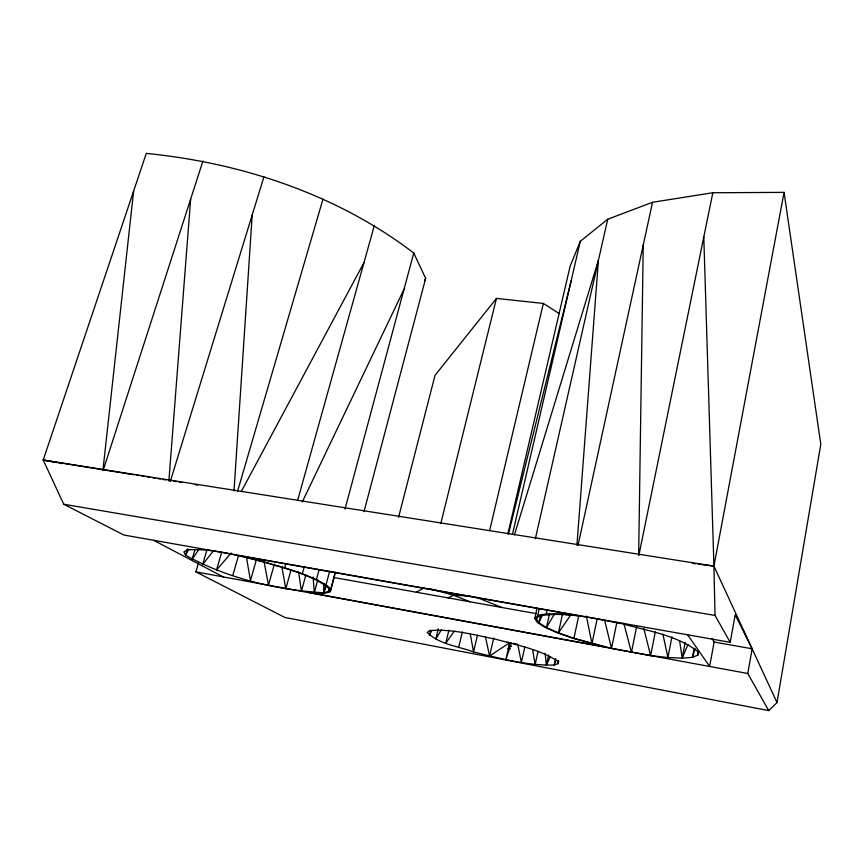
<?xml version="1.0" encoding="UTF-8"?>
<svg xmlns="http://www.w3.org/2000/svg" width="864" height="864" viewBox="0 0 864 864"><rect width="100%" height="100%" fill="white"/><g stroke="black" fill="none" stroke-linecap="round" stroke-linejoin="round"><path stroke-width="1.3" d="M638.658 555.217L643.248 245.095M325.782 584.993L323.698 592.758L328.849 591.343L329.238 588.546C310.975 573.761 286.546 569.441 264.719 562.097C239.393 556.103 213.592 548.208 187.315 549.85L183.913 551.891L185.576 555.217C227.135 578.308 276.394 590.004 323.698 592.758L323.86 583.492M234.004 490.957L252.212 214.931M576.936 545.184L598.396 260.399L514.404 534.978M168.869 481.043L190.652 199.109M102.946 470.156L133.618 191.074M536.998 608.407L534.773 618.419L537.365 622.49L545.098 627.394L557.302 632.783L573.102 638.323L603.698 646.715L309.204 592.52L325.015 593.168L330.275 591.732L335.167 572.141M198.504 562.961L195.869 571.871L284.915 617.468L768.733 710.608L777.006 702.572L820.8 444.269L784.069 192.37L712.811 192.748L652.536 202.284L607.727 219.229L580.306 241.294L570.121 266.209L507.87 533.909M698.544 651.132L697.864 655.085L692.474 657.331L682.204 658.141L667.915 657.536L650.624 655.603L611.518 648.4L573.912 638.302L558.425 632.858L546.469 627.566L538.898 622.771L536.382 618.786L539.309 615.913C567.076 611.204 595.253 618.937 622.512 623.786C648 631.001 676.307 634.997 697.788 651.499L697.864 655.085L698.609 651.154M768.733 710.608L747.781 673.488L752.144 648.788L735.188 614.79L730.199 642.319L123.876 535.021L63.742 504.23L43.2 460.048L146.286 153.392C241.78 162.896 336.982 194.378 413.748 253.033L425.66 278.338L364.003 511.682M712.076 638.701L714.139 642.038L709.636 666.457L687.614 634.781M694.17 648.302L692.474 657.331L695.099 648.497M784.069 192.37L713.923 566.125L715.036 615.449L730.199 642.319M679.655 641.077L682.204 658.141L685.195 642.416M671.922 636.844L667.915 657.536L662.893 634.144M655.322 631.822L650.624 655.603L643.831 628.571M636.725 626.26L631.444 652.482L623.819 623.203M638.906 555.239L712.811 192.748M616.885 622.285L611.518 648.4L604.562 619.931M597.164 618.775L591.97 643.572L586.343 616.054M573.912 638.302L578.675 616.032M562.432 614.39L558.425 632.858L570.51 615.276M578.038 545.335L652.536 202.284M555.638 658.584L554.245 665.032C526.846 665.744 499.954 658.368 473.537 651.92C458.158 646.218 439.247 644.404 427.237 632.524L429.473 630.666C451.883 628.571 474.12 634.964 495.936 639.263C516.758 645.181 539.136 649.048 557.507 661.09L558.09 663.617L554.245 665.032L555.822 659.966M545.162 653.627L546.394 665.28L548.618 655.085M538.056 651.283L535.162 664.394L532.624 649.825M534.773 618.419L537.732 615.492L546.318 613.958L547.171 610.081M549.59 613.375L546.469 627.566L554.537 613.796M537.732 615.492L539.147 609.131M540.637 614.93L538.898 622.771L542.786 614.261M524.848 646.844L521.359 662.45L517.838 644.738M535.356 538.747L607.727 219.229M512.428 534.427L580.306 241.294M507.071 642.233L509.695 642.73L505.85 659.599L511.391 643.054L509.695 642.73L489.596 656.014L493.754 637.956M477.457 635.137L473.537 651.92L470.2 633.539M458.622 647.546L462.316 631.994M489.607 530.647L543.359 303.448L496.465 298.415L435.002 375.354L398.596 517.266M448.913 630.104L445.781 643.151L454.27 631.217M438.275 628.862L435.812 639.004L441.385 629.845M430.704 630.256L429.451 635.375L431.708 630.666M440.845 523.303L496.465 298.415M508.432 534.103L571.158 280.8M329.519 588.762L328.849 591.343L329.53 588.805M330.275 591.732L335.362 572.659M345.006 509.112L413.748 253.033M330.696 588.892L326.041 584.788L329.648 571.309M326.041 584.788L316.408 579.658L319.086 569.732M317.768 579.982L314.312 592.758L313.114 577.001M316.408 579.658L302.324 573.836L304.376 566.32M305.878 574.938L301.385 591.408L298.631 571.849M291.006 569.916L285.79 588.805L281.891 566.827M302.324 573.836L284.71 567.756L285.768 563.976M297.691 500.202L374.382 225.342M274.309 564.332L268.477 585.122L264.028 561.362M256.522 559.256L250.463 580.586L246.434 557.172M232.783 575.467L238.583 555.314M237.481 491.573L323.017 199.001M221.659 552.29L216.486 570.035L231.196 552.992M206.734 550.552L202.576 564.624L213.257 551.048M194.983 549.569L192.002 559.58L199.422 548.521M187.477 548.888L185.576 555.217L188.719 549.299M170.327 481.324L263.963 176.72M103.216 470.21L202.954 160.963M323.698 592.758L326.57 585.371M682.204 658.141L687.949 644.512M546.394 665.28L550.109 656.813M302.292 501.952L404.017 289.267M424.494 280.768L425.66 278.338M241.207 491.681L364.003 262.537M416.308 592.218L423.922 587.984M448.081 597.888L453.578 595.242L470.232 596.117M546.318 613.958L560.153 614.002L578.405 615.676L242.255 556.254M692.798 563.436L695.434 563.771M698.08 564.106L713.923 566.125L777.006 702.572M56.441 462.596L43.2 460.048L713.923 566.125L703.793 237.006M508.831 645.98L511.499 646.412M43.2 460.048L133.78 474.736M136.447 475.168L139.104 475.6M141.772 476.032L144.439 476.464M147.107 476.896L149.764 477.328M152.431 477.76L155.099 478.192M157.756 478.624L160.423 479.056M163.091 479.488L165.748 479.92M168.415 480.341L171.083 480.773M173.74 481.205L176.407 481.637M179.075 482.069L181.732 482.501M195.059 484.661L197.716 485.093M63.742 504.23L715.036 615.449M714.139 642.038L752.144 648.788M334.109 577.552L536.285 613.634M195.869 571.871L747.781 673.488M59.098 463.104L61.744 463.612M512.698 643.302L517.936 644.306M507.773 648.41L510.408 648.929M244.361 556.697L284.71 567.756M430.207 588.805L453.578 595.242L470.156 601.83M476.485 597.294L501.8 607.478M153.598 540.281L223.366 576.936M543.359 303.448L559.256 313.6M485.352 636.541L489.596 656.014M558.576 660.982L558.09 663.617L558.652 661.003"/></g></svg>
